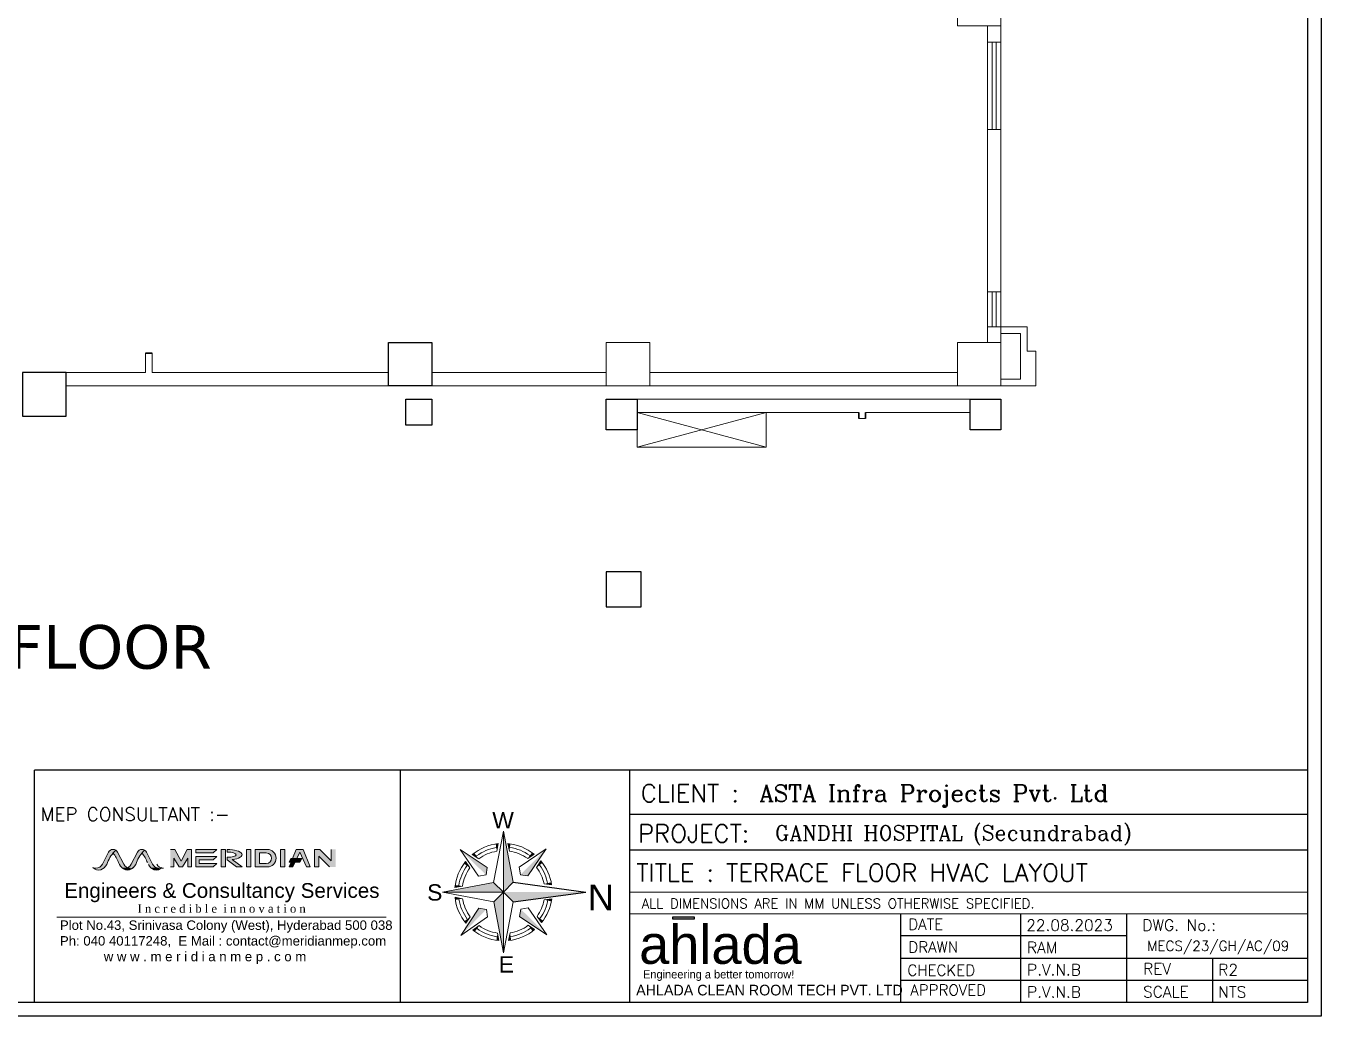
# Model space of a CAD drawing. Extents: x 3505867 to 3988380, y -625948 to -590408.
# Drawn here: x 3916760 to 3939047, y -625948 to -608912 of the extents above; entities that cross this region are included whole.
import ezdxf
from ezdxf.enums import TextEntityAlignment as Align

# ---------------------------------------------------------------- set-up
doc = ezdxf.new("R2010")
doc.units = 0
doc.header["$LTSCALE"] = 6
doc.header["$MEASUREMENT"] = 0
doc.linetypes.add('Hidden 2mm', pattern=[3, 2, -0.9999999999999999])
doc.layers.get('0').update_dxf_attribs({"linetype": 'CONTINUOUS'})
for name, color, linetype in [('AHU-N Ducting', 30, 'CONTINUOUS'), ('COL', 5, 'CONTINUOUS'), ('MEP_HVAC_TEXT', 7, 'CONTINUOUS'), ('TITLE', 7, 'CONTINUOUS')]:
    doc.layers.add(name, color=color, linetype=linetype)
for name, color, linetype, lineweight in [('D.F', 251, 'CONTINUOUS', 5), ('FURNITURE WALL', 8, 'CONTINUOUS', 5), ('hatch', 252, 'CONTINUOUS', 9), ('WALL', 10, 'CONTINUOUS', 35)]:
    doc.layers.add(name, color=color, linetype=linetype, lineweight=lineweight)
doc.styles.add('ARIAL', font='')
doc.styles.add('FS-ARIAL', font='')
doc.styles.add('IRFAN', font='romans.shx')
doc.styles.add('RAGHAV', font='')
doc.styles.add('sudheer', font='romanc.shx')
doc.styles.add('VERDANA', font='')
doc.styles.get('ARIAL').set_extended_font_data('Arial')
doc.styles.get('FS-ARIAL').set_extended_font_data('Arial')
doc.styles.get('RAGHAV').set_extended_font_data('Sakkal Majalla')
doc.styles.get('VERDANA').set_extended_font_data('Verdana')

# ---------------------------------------------------------------- blocks, each defined once
blk = doc.blocks.new('Logo')
h = blk.add_hatch(color=134)
h.dxf.hatch_style = 1
h.paths.add_polyline_path([(7.308639725975809, 6.258069192477706), (4.465298573544715, 6.258069192477706), (4.465298573544715, 5.928748429683765), (7.308639725975809, 5.928748429683765)])
at = {"color": 134}
blk.add_lwpolyline([(4.465298573544715, 6.258069192477706), (7.308639725975809, 6.258069192477706), (7.308639725975809, 5.928748429683765), (4.465298573544715, 5.928748429683765)], close=True, dxfattribs=at)
at = {"color": 134, "style": 'FS-ARIAL'}
blk.add_text('ahlada', height=5.161484117590589, dxfattribs=at).set_placement((0, 0))
at = {"color": 8, "style": 'RAGHAV'}
blk.add_text('Engineering a better tomorrow!', height=1.096885695377953, dxfattribs=at).set_placement((0.5166822813089311, -1.941864183998433))
blk = doc.blocks.new('A$C4A7C6C7E')
at = {"layer": 'TITLE', "color": 8, "lineweight": 5}
for p, q in [((-4206.891931593418, 4143.569956719874), (0, 26095.19339799881)), ((0, 26095.19339799881), (0, 0)), ((0, 0), (0, 26095.19339799881)), ((4143.569955229759, 4206.891930103302), (0, 26095.19339799881)), ((-6940.913493931294, 10517.96004921198), (-18592.01132357121, 18312.16509193182)), ((-10622.01104015112, 6780.608028173446), (-18592.01132357121, 18312.16509193182)), ((-2825.268928706646, 17518.88860762119), (-2233.914661407471, 20756.89094215631)), ((2559.266071021557, 17559.71980690956), (1918.874761462211, 20788.38175237179)), ((6780.608026683331, 10622.01103717088), (18312.16509193182, 18592.01132208109)), ((10517.96004772186, 6940.913493931294), (18312.16509193182, 18592.01132208109)), ((-14385.49175262451, 10389.95811492204), (-16256.95454627275, 13097.72213548422)), ((-10606.9225564599, 14226.27134621143), (-13342.75635033846, 16056.45506531)), ((10389.95811492204, 14385.49175113439), (13097.72213548422, 16256.95454478264)), ((14226.27134621143, 10606.9225564599), (16056.45506531, 13342.75635033846)), ((-7436.804530024528, 7324.86603707075), (-10622.01104015112, 6780.608028173446)), ((-7436.804530024528, 7324.86603707075), (-6940.913493931294, 10517.96004921198)), ((7324.866035580635, 7436.804530024528), (6780.608026683331, 10622.01103717088)), ((7324.866035580635, 7436.804530024528), (10517.96004772186, 6940.913493931294)), ((-4206.891931593418, 4143.569956719874), (-26095.19339799881, 0)), ((0, 0), (-26095.19339799881, 0)), ((-26095.19339799881, 0), (0, 0)), ((-4143.569958209991, -4206.891930103302), (-26095.19339799881, 0)), ((-17559.71980839968, 2559.266072511673), (-20788.38175386191, 1918.874762952327)), ((-4206.891931593418, 4143.569956719874), (0, 0)), ((0, 0), (-4206.891931593418, 4143.569956719874)), ((0, 0), (-4143.569958209991, -4206.891930103302)), ((-4143.569958209991, -4206.891930103302), (0, 0)), ((0, 0), (4143.569955229759, 4206.891930103302)), ((4143.569955229759, 4206.891930103302), (0, 0)), ((0, 0), (4206.891928613186, -4143.569956719874)), ((4206.891928613186, -4143.569956719874), (0, 0)), ((0, 0), (0, -26095.19339799881)), ((0, -26095.19339799881), (0, 0)), ((17393.81232410669, 3514.099511504173), (20645.9898635745, 3095.480373501778)), ((17393.81232410669, 3514.099511504173), (20645.9898635745, 3095.480373501778)), ((-17518.88860762119, -2825.268928706646), (-20756.89094215631, -2233.914661407471)), ((-4143.569958209991, -4206.891930103302), (0, -26095.19339799881)), ((4206.891928613186, -4143.569956719874), (0, -26095.19339799881)), ((17433.07092934847, -3311.806355416775), (20680.36240488291, -2856.835140287876)), ((17433.07092934847, -3311.806355416775), (20680.36240488291, -2856.835140287876)), ((17433.74369889498, -3310.314664244652), (20680.36240488291, -2856.835140287876)), ((-10517.96005070209, -6940.913493931294), (-18312.16509342193, -18592.01132357121)), ((-6780.608028173446, -10622.011038661), (-18312.16509342193, -18592.01132357121)), ((-14226.27134770155, -10606.9225564599), (-16056.45506531, -13342.75634884834)), ((-7324.866038560866, -7436.804528534413), (-10517.96005070209, -6940.913493931294)), ((-7324.866038560866, -7436.804528534413), (-6780.608028173446, -10622.011038661)), ((7436.804527044295, -7324.86603707075), (6940.913493931294, -10517.96004921198)), ((6940.913493931294, -10517.96004921198), (18592.01132208109, -18312.16509342193)), ((7436.804527044295, -7324.86603707075), (10622.01103717088, -6780.608026683331)), ((10622.01103717088, -6780.608026683331), (18592.01132208109, -18312.16509342193)), ((14385.49174964428, -10389.95811492204), (16256.95454478264, -13097.72213548422)), ((-10389.95811492204, -14385.49175113439), (-13097.72213548422, -16256.95454627275)), ((10606.9225564599, -14226.27134770155), (13342.75634884834, -16056.45506531)), ((-2559.266074001789, -17559.71980690956), (-1918.87476593256, -20788.38175237179)), ((2825.268928706646, -17518.88860762119), (2233.914658427238, -20756.8909406662))]:
    blk.add_line(p, q, dxfattribs=at)
at = {"layer": 'TITLE', "color": 5}
for p in [(4143.569955229759, 4206.891930103302), (4206.891928613186, -4143.569956719874)]:
    blk.add_line(p, (35289.04303461313, 0), dxfattribs=at)
at = {"layer": 'TITLE', "color": 8, "lineweight": 5}
for radius, start, end in [(20876.75492653439, 96.14268864793837, 129.7262482949075), (19310.99830704234, 99.16120499793921, 126.7077318310557), (17745.24168755422, 99.16120499793921, 126.7077318310557), (20876.75492653439, 51.14268861743448, 84.72624833369564), (17745.24168755422, 54.1612050822801, 81.70773185857391), (19310.99830704623, 54.1612050822801, 81.70773185857391), (20876.75492653439, 141.1426886174345, 174.7262482394833), (19310.99830703844, 144.1612050155898, 171.7077318585739), (19310.99830704631, 9.851360206625351, 36.70773183105571), (20876.75492653439, 8.526916737729403, 39.72624829490754), (17745.24168755422, 144.1612050155898, 171.7077318585739), (17745.24168755422, 11.42181301089634, 36.70773183105571), (20876.75492653439, 186.142688621411, 219.7262482949076), (19310.99830704666, 189.1612049847691, 216.7077318310557), (17745.24168755422, 189.1612049847691, 216.7077318310557), (17745.24168755422, 324.1612050155898, 349.2486835275301), (19310.99830704746, 324.1612050155898, 350.8143404501286), (20876.75492653439, 321.1426886174345, 352.1348021018367), (20876.75492653439, 231.1426886174345, 264.7262483336957), (19310.99830704712, 234.1612050822801, 261.7077318585739), (17745.24168755422, 234.1612050822801, 261.7077318585739), (20876.75492653439, 276.1426886479383, 309.7262482949075), (17745.24168755422, 279.1612049979392, 306.7077318310557), (19310.99830704516, 279.1612049979392, 306.7077318310557)]:
    blk.add_arc((0, 0), radius, start, end, dxfattribs=at)
for points in [[(0, 26095.19339799881), (4143.569955229759, 4206.891930103302), (0, 0)], [(-18592.01132357121, 18312.16509193182), (-6940.913493931294, 10517.96004921198), (-7436.804530024528, 7324.86603707075)], [(-13342.75635033846, 16056.45506531), (-12478.73242050409, 16736.7898195982), (-10606.9225564599, 14226.27134621143)], [(-3323.845799267292, 20610.45718491077), (-2233.914661407471, 20756.89094215631), (-2825.268928706646, 17518.88860762119)], [(3010.901261866093, 20658.49389135838), (1918.874761462211, 20788.38175237179), (2559.266071021557, 17559.71980690956)], [(18312.16509193182, 18592.01132208109), (10517.96004772186, 6940.913493931294), (7324.866035580635, 7436.804530024528)], [(13097.72213548422, 16256.95454478264), (12223.48013520241, 16924.10794198513), (10389.95811492204, 14385.49175113439)], [(-16256.95454627275, 13097.72213548422), (-16924.10794347524, 12223.48013520241), (-14385.49175262451, 10389.95811492204)], [(16056.45506531, 13342.75635033846), (16736.7898195982, 12478.73241901398), (14226.27134621143, 10606.9225564599)], [(-26095.19339799881, 0), (-4206.891931593418, 4143.569956719874), (0, 0)], [(-20658.49389284849, 3010.901263356209), (-20788.38175386191, 1918.874762952327), (-17559.71980839968, 2559.266072511673)], [(0, -26095.19339799881), (-4143.569958209991, -4206.891930103302), (0, 0)], [(20645.9898635745, 3095.480373501778), (20456.6875949502, 4166.872785985471), (17393.81232410669, 3514.099511504173)], [(-20610.45718491077, -3323.845797777176), (-20756.89094215631, -2233.914661407471), (-17518.88860762119, -2825.268928706646)], [(20680.36240488291, -2856.835140287876), (20503.05638164282, -3930.278024077415), (17433.07092934847, -3311.806355416775)], [(-18312.16509342193, -18592.01132357121), (-10517.96005070209, -6940.913493931294), (-7324.866038560866, -7436.804528534413)], [(-16056.45506531, -13342.75634884834), (-16736.78982108831, -12478.73242050409), (-14226.27134770155, -10606.9225564599)], [(18592.01132208109, -18312.16509342193), (6940.913493931294, -10517.96004921198), (7436.804527044295, -7324.86603707075)], [(16256.95454478264, -13097.72213548422), (16924.10794198513, -12223.48013520241), (14385.49174964428, -10389.95811492204)], [(-13097.72213548422, -16256.95454627275), (-12223.48013520241, -16924.10794347524), (-10389.95811492204, -14385.49175113439)], [(13342.75634884834, -16056.45506531), (12478.73241901398, -16736.7898195982), (10606.9225564599, -14226.27134770155)], [(-3010.901263356209, -20658.49389135838), (-1918.87476593256, -20788.38175237179), (-2559.266074001789, -17559.71980690956)], [(3323.845797777176, -20610.45718491077), (2233.914658427238, -20756.8909406662), (2825.268928706646, -17518.88860762119)]]:
    blk.add_solid(points, dxfattribs=at)
at = {"layer": 'TITLE', "color": 5}
blk.add_solid([(35289.04303461313, 0), (4206.891928613186, -4143.569956719874), (0, 0)], dxfattribs=at)
blk = doc.blocks.new('MECS')
at = {"layer": 'AHU-N Ducting', "lineweight": 0}
for color, points in [(160, [(0.5134121462452396, 0.9090535810691411, -0.255341921221145), (0.5145768996701445, 0.912287291370199, -0.0468472647748238), (0.5216573496010881, 0.9294547023055619, -0.02665404777678521), (0.5336342063745126, 0.9523017867876555, -0.06718534236502927), (0.5556565003610188, 0.9834757225398514, -0.02764109542235114), (0.5738745622465666, 1.003062886091293), (0.5766256133007953, 1.006020680794153, 0.1721363590096937), (0.5505140324168423, 1.011612092831704, 0.2473140975325933), (0.5199152673609156, 0.990002997602848), (0.4721895616269332, 0.8959762340672447, -0.01800133279279188), (0.4702329186293511, 0.8924425501871536, -0.03191826124391834), (0.4661593275680615, 0.8865579408482758, -0.10706332640321), (0.4578792062891825, 0.878103115775042, -0.06872213656596317), (0.4448145115283366, 0.8700396566532579, -0.1100815216467871), (0.4328884929311516, 0.8662964673627914, -0.04816773781383378), (0.4221518354338086, 0.8652597410154012, -0.2553419212163173), (0.4220358712937212, 0.8652596211915509, -0.1055217205861158), (0.4103804133107057, 0.8664834367568037, -0.05287384099968509), (0.3991274403419439, 0.8701487347559893, 0.05054860804395004), (0.4093426809361326, 0.8618595423592463, 0.158790178535047), (0.4483361824497781, 0.8512470793146013, 0.02557253404730241), (0.4549705379184891, 0.8519151542827459, 0.05690113489079723), (0.4703863626932994, 0.8580222609840502, 0.07612807459237678), (0.4928284065502248, 0.8754018488679505, 0.05635508372328296), (0.5070302214118503, 0.8948318576810209)]), (160, [(0.7385117872205167, 0.909053581069051, -0.2553419212210821), (0.7396765406437975, 0.912287291370199, -0.0468472648161624), (0.7467569905745608, 0.9294547023055619, -0.02665404768152423), (0.7587338473479852, 0.9523017867876555, -0.0671853423456069), (0.7807561413347619, 0.9834757225398514, -0.02764109536567236), (0.7989742032197685, 1.003062886091293), (0.8017252542742679, 1.006020680794153, 0.1721363590409371), (0.7756136733902246, 1.011612092831704, 0.2473140974765815), (0.745014908334659, 0.990002997602848), (0.6972892026003155, 0.8959762340672447, -0.01800133322273754), (0.6953325596030944, 0.8924425501871536, -0.03191826041983521), (0.6912589685412633, 0.8865579408482758, -0.1070633264490691), (0.6829788472626551, 0.878103115775042, -0.06872213649297712), (0.6699141525020799, 0.8700396566532579, -0.1100815216296455), (0.6579881339048046, 0.8662964673627914, -0.04816773779806655), (0.6472514764075519, 0.8652597410154012, -0.255341921221943), (0.6471355122674645, 0.8652596211915509, -0.1055217205828826), (0.6354800542840878, 0.8664834367568037, -0.05287384108009963), (0.6242270813156874, 0.8701487347559893, 0.05054860803605635), (0.6344423219093345, 0.8618595423592463, 0.1587901785338139), (0.6734358234232507, 0.8512470793146013, 0.02557253404856175), (0.6800701788916007, 0.8519151542827459, 0.05690113471568389), (0.6954860036670426, 0.8580222609840502, 0.07612807450990046), (0.717928047523968, 0.8754018488679504, 0.05635508364208738), (0.7321298623846912, 0.8948318576810209)]), (1, [(1.030236444528139, 0.9438043992806316), (1.071119814834754, 0.8756654487700585), (1.098384609470751, 0.8756654487700585), (1.139267979777095, 0.9438043992806316), (1.139267979777095, 0.8756654487700585), (1.166523559981414, 0.8756654487700585), (1.166523559981414, 1.011943349791295), (1.132454084726353, 1.011943349791295), (1.085966086906956, 0.9199812081284943), (1.037050339579422, 1.011943349791295), (1.002980864324091, 1.011943349791295), (1.002980864324091, 0.8756654487700585), (1.030236444528139, 0.8756654487700585)]), (251, [(1.200593035236746, 1.011943349791295), (1.200593035236746, 0.9846877695869755), (1.336870936257982, 0.9846877695869755), (1.364126516462392, 1.011943349791295)]), (251, [(1.398195991717182, 0.8756654487700585), (1.432265466973055, 0.8756654487700585), (1.432265466973055, 1.011943349791295), (1.398195991717182, 1.011943349791295)]), (251, [(1.629868423453673, 1.011943349791295), (1.59579894819807, 1.011943349791295), (1.59579894819807, 0.8756654487700585), (1.629868423453673, 0.8756654487700585)]), (251, [(1.895610330445043, 1.011943349791295), (1.861540855189982, 1.011943349791295), (1.861540855189982, 0.8756654487700585), (1.895610330445043, 0.8756654487700585)]), (251, [(2.011446546313153, 0.99036134481426), (2.063858128663246, 0.8756654487700585), (2.093213286926021, 0.8756654487700585), (2.038702126517292, 1.011943349791295), (1.984190966108743, 1.011943349791295), (1.955601567173546, 0.9404698524534832), (1.988648066588688, 0.9404698524534832)]), (251, [(2.161352237436324, 0.9589543396937112), (2.243118978049192, 0.8756654487700585), (2.290816243406638, 0.8756654487700585), (2.290816243406638, 1.011943349791295), (2.256746768151036, 1.011943349791295), (2.256746768151036, 0.9240548263224531), (2.168166132487245, 1.011943349791295), (2.127282762180992, 1.011943349791295), (2.127282762180992, 0.8756654487700585), (2.161352237436324, 0.8756654487700585)]), (150, [(0.5738745622465666, 1.003062886091293), (0.5556565003610187, 0.9834757225398514, -0.08871706839118897), (0.5985678696283647, 0.909053581069051), (0.606061486380822, 0.89483185768066, 0.0908047400681244), (0.6258840872999482, 0.8691652436534564, 0.09462166198595127), (0.6465687088664405, 0.8652597410154012, 0.09762620718751959), (0.6678649370783271, 0.8694578930597028, -0.1798615287096714), (0.6391234390957357, 0.8959762340672447), (0.5913977333575124, 0.9900029976114196, 0.1368225701357831), (0.5768519750966852, 1.005880687949675, 0.004232813224522215)]), (150, [(0.7989742032197685, 1.003062886091293), (0.7807561413347619, 0.9834757225398514, -0.08282162458354263), (0.824217065318585, 0.9090771159288699), (0.8311611273545652, 0.89483185768066, 0.09080474013753037), (0.8509837282734207, 0.8691652436534564, 0.09462166197701749), (0.8716683498401837, 0.8652597410154012, 0.09762620721909913), (0.892964578051529, 0.8694578930597028, -0.1798615287170609), (0.8642230800689376, 0.8959762340672447), (0.8164973743309851, 0.9900029976114196, 0.1368225702393716), (0.8019516160670902, 1.005880687950846, 0.00423281322532398)]), (251, [(1.200593035236746, 0.9574321893827462), (1.200593035236746, 0.8756654487700585), (1.336870936257982, 0.8756654487700585), (1.364126516462392, 0.9029210289742877), (1.227848615441156, 0.9029210289742877), (1.227848615441156, 0.930176609178517), (1.336870936257982, 0.930176609178517), (1.364126516462392, 0.9574321893827462)]), (251, [(2.011446546313153, 0.9132142722493442), (2.027431130986065, 0.9404698524534832), (1.94330759580249, 0.9404698524534832), (1.929679805700646, 0.9132142722493442)]), (251, [(1.976193322036766, 0.9132142722493442), (1.944699335091728, 0.9132142722493442), (1.929679805700646, 0.8756654487700585), (1.95903496396306, 0.8756654487699682)]), (160, [(0.6891611652876872, 0.8652597410154012, -0.0976262072296882), (0.6678649370783271, 0.869457893059793, -0.09762620719819004), (0.6465687088664405, 0.8652597410154012, -0.09462166198179703), (0.6258840872999482, 0.8691652436534564, 0.08724935658191231), (0.6523345167657667, 0.8526558393570214, 0.2544598487685659), (0.7121855603806347, 0.8701487347559893, -0.1060441435256532)]), (150, [(0.9142608062611598, 0.8652597410154012, -0.09762620721833866), (0.892964578051529, 0.8694578930597028, -0.09762620723901456), (0.8716683498401837, 0.8652597410154012, -0.0946216619631427), (0.85098372827315, 0.8691652436534564, 0.08724935651290638), (0.8774341577386077, 0.8526558393570214, 0.2544598487684722), (0.9372852013538366, 0.8701487347559893, -0.1060441435228971)])]:
    blk.add_hatch(color=color, dxfattribs=at).paths.add_polyline_path(points)
h = blk.add_hatch(color=251, dxfattribs=at)
edge = h.paths.add_edge_path()
edge.add_ellipse((1.445893257074899, 0.9710599794848609), major_axis=(-0.1158362158680351, 0), ratio=0.3529411764705883, start_angle=110.1798157566864, end_angle=270)
edge.add_line((1.445893257074899, 1.011943349791295), (1.445893257074899, 0.9915016646380779))
edge.add_ellipse((1.445893257074899, 0.9710599794848609), major_axis=(-0.07012065025681041, 0), ratio=0.2915216142222994, start_angle=90, end_angle=270, ccw=False)
edge.add_line((1.445893257074899, 0.9506182943317341), (1.445893257074899, 0.930176609178517))
edge.add_line((1.445893257074899, 0.930176609178517), (1.518865497210324, 0.8756654487699682))
edge.add_line((1.518865497210324, 0.8756654487700585), (1.561729472942829, 0.8756654487700585))
edge.add_line((1.561729472943099, 0.8756654487700585), (1.485852994268342, 0.9326862509446157))
h = blk.add_hatch(color=251, dxfattribs=at)
h.paths.add_polyline_path([(1.663937898709004, 0.8756654487700585), (1.759332429423987, 0.8756654487700586, 1.000000000016551), (1.759332429423987, 1.011943349791295), (1.663937898709004, 1.011943349791295)])
h.paths.add_polyline_path([(1.698007373964065, 0.9846877695869755), (1.751107687934599, 0.9846877695869753, -0.9999999999691073), (1.751107687934599, 0.9029210289742877), (1.698007373964065, 0.9029210289742877)], flags=16)
at = {"layer": 'AHU-N Ducting', "color": 1, "lineweight": 0}
for p, q in [((1.002980864324091, 1.011943349791205, -0.004746985392664118), (1.037050339579422, 1.011943349791205, -0.004746985392664118)), ((1.037050339579422, 1.011943349791205, -0.004746985392664118), (1.085966086906956, 0.919981208128404, -0.004746985392664118)), ((1.132454084726353, 1.011943349791205, -0.004746985392664118), (1.085966086906956, 0.919981208128404, -0.004746985392664118)), ((1.166523559981414, 1.011943349791205, -0.004746985392664118), (1.132454084726353, 1.011943349791205, -0.004746985392664118)), ((1.134267582426063, 1.011943349791205, -0.004746985392664118), (1.161523162629841, 1.011943349791205, -0.004746985392664118)), ((1.166523559981414, 0.8756654487700585, -0.004746985392664118), (1.166523559981414, 1.011943349791205, -0.004746985392664118)), ((1.030236444528139, 0.9438043992806316, -0.004746985392664118), (1.071119814834754, 0.8756654487700585, -0.004746985392664118)), ((1.030236444528139, 0.8756654487700585, -0.004746985392664118), (1.030236444528139, 0.9438043992806316, -0.004746985392664118)), ((1.030236444528139, 0.8756654487700585, -0.004746985392664118), (1.030236444528139, 0.9438043992806316, -0.004746985392664118)), ((1.139267979777095, 0.9438043992806316, -0.004746985392664118), (1.098384609470751, 0.8756654487700585, -0.004746985392664118)), ((1.139267979777095, 0.8756654487700585, -0.004746985392664118), (1.139267979777095, 0.9438043992806316, -0.004746985392664118)), ((1.139267979777095, 0.8756654487700585, -0.004746985392664118), (1.139267979777095, 0.9438043992806316, -0.004746985392664118)), ((1.030236444528139, 0.8756654487700585, -0.004746985392664118), (1.002980864324091, 0.8756654487700585, -0.004746985392664118)), ((1.071119814834754, 0.8756654487700585, -0.004746985392664118), (1.098384609470751, 0.8756654487700585, -0.004746985392664118)), ((1.139267979777095, 0.8756654487700585, -0.004746985392664118), (1.166523559981414, 0.8756654487700585, -0.004746985392664118))]:
    blk.add_line(p, q, dxfattribs=at)
at = {"layer": 'AHU-N Ducting', "color": 251, "lineweight": 0}
for p, q in [((1.200593035236746, 1.011943349791205, -0.004746985392664118), (1.364126516462392, 1.011943349791205, -0.004746985392664118)), ((1.200593035236746, 0.9846877695869755, -0.004746985392664118), (1.200593035236746, 1.011943349791205, -0.004746985392664118)), ((1.336870936257982, 0.9846877695869755, -0.004746985392664118), (1.364126516462392, 1.011943349791205, -0.004746985392664118)), ((1.398195991717182, 1.011943349791205, -0.004746985392664118), (1.432265466973055, 1.011943349791205, -0.004746985392664118)), ((1.398195991717182, 1.011943349791205, -0.004746985392664118), (1.398195991717182, 0.8756654487700585, -0.004746985392664118)), ((1.432265466973055, 1.011943349791205, -0.004746985392664118), (1.432265466973055, 0.8756654487700585, -0.004746985392664118)), ((1.445893257074899, 1.011943349791205, -0.004746985392664118), (1.445893257074899, 0.9915016646380779, -0.004746985392664118)), ((1.59579894819807, 1.011943349791205, -0.004746985392664118), (1.629868423453673, 1.011943349791205, -0.004746985392664118)), ((1.59579894819807, 0.8756654487700585, -0.004746985392664118), (1.59579894819807, 1.011943349791205, -0.004746985392664118)), ((1.629868423453673, 1.011943349791205, -0.004746985392664118), (1.629868423453673, 0.8756654487700585, -0.004746985392664118)), ((1.663937898709004, 1.011943349791205, -0.004746985392664118), (1.759332429423987, 1.011943349791205, -0.004746985392664118)), ((1.663937898709004, 1.011943349791205, -0.004746985392664118), (1.663937898709004, 0.8756654487700585, -0.004746985392664118)), ((1.861540855189982, 1.011943349791205, -0.004746985392664118), (1.895610330445043, 1.011943349791205, -0.004746985392664118)), ((1.861540855189982, 0.8756654487700585, -0.004746985392664118), (1.861540855189982, 1.011943349791205, -0.004746985392664118)), ((1.895610330445043, 1.011943349791205, -0.004746985392664118), (1.895610330445043, 0.8756654487700585, -0.004746985392664118)), ((1.955601567173546, 0.9404698524534832, -0.004746985392664118), (1.984190966108743, 1.011943349791205, -0.004746985392664118)), ((1.984190966108743, 1.011943349791205, -0.004746985392664118), (2.038702126517292, 1.011943349791205, -0.004746985392664118)), ((2.093213286926021, 0.8756654487700585, -0.004746985392664118), (2.038702126517292, 1.011943349791205, -0.004746985392664118)), ((2.127282762180992, 1.011943349791205, -0.004746985392664118), (2.168166132487245, 1.011943349791205, -0.004746985392664118)), ((2.127282762180992, 0.8756654487700585, -0.004746985392664118), (2.127282762180992, 1.011943349791205, -0.004746985392664118)), ((2.168166132487245, 1.011943349791205, -0.004746985392664118), (2.256746768151036, 0.9240548263223628, -0.004746985392664118)), ((2.256746768151036, 0.9240548263223628, -0.004746985392664118), (2.256746768151036, 1.011943349791205, -0.004746985392664118)), ((1.200593035236746, 0.9846877695869755, -0.004746985392664118), (1.336870936257982, 0.9846877695869755, -0.004746985392664118)), ((1.200593035236746, 0.9574321893827462, -0.004746985392664118), (1.364126516462392, 0.9574321893827462, -0.004746985392664118)), ((1.200593035236746, 0.8756654487700585, -0.004746985392664118), (1.200593035236746, 0.9574321893827462, -0.004746985392664118)), ((1.227848615441156, 0.930176609178517, -0.004746985392664118), (1.336870936257982, 0.930176609178517, -0.004746985392664118)), ((1.227848615441156, 0.9029210289742877, -0.004746985392664118), (1.227848615441156, 0.930176609178517, -0.004746985392664118)), ((1.336870936257982, 0.930176609178517, -0.004746985392664118), (1.364126516462392, 0.9574321893827462, -0.004746985392664118)), ((1.445893257074899, 0.930176609178517, -0.004746985392664118), (1.445893257074899, 0.9506182943317341, -0.004746985392664118)), ((1.445893257074899, 0.930176609178517, -0.004746985392664118), (1.518865497210324, 0.8756654487700585, -0.004746985392664118)), ((1.485852994268342, 0.9326862509445254, -0.004746985392664118), (1.561729472943099, 0.8756654487700585, -0.004746985392664118)), ((1.698007373964065, 0.9846877695869755, -0.004746985392664118), (1.751107687934599, 0.9846877695869755, -0.004746985392664118)), ((1.698007373964065, 0.9846877695869755, -0.004746985392664118), (1.698007373964065, 0.9029210289742877, -0.004746985392664118)), ((1.929679805700646, 0.913214272249254, -0.004746985392664118), (1.94330759580249, 0.9404698524534832, -0.004746985392664118)), ((2.011446546313153, 0.913214272249254, -0.004746985392664118), (1.929679805700646, 0.913214272249254, -0.004746985392664118)), ((1.929679805700646, 0.8756654487700585, -0.004746985392664118), (1.944699335091728, 0.913214272249254, -0.004746985392664118)), ((2.027431130986065, 0.9404698524534832, -0.004746985392664118), (1.94330759580249, 0.9404698524534832, -0.004746985392664118)), ((1.95903496396306, 0.8756654487700585, -0.004746985392664118), (1.976193322036766, 0.913214272249254, -0.004746985392664118)), ((1.988648066588688, 0.9404698524534832, -0.004746985392664118), (2.011446546313153, 0.9903613448141697, -0.004746985392664118)), ((2.063858128663246, 0.8756654487700585, -0.004746985392664118), (2.011446546313153, 0.9903613448141697, -0.004746985392664118)), ((2.027431130986065, 0.9404698524534832, -0.004746985392664118), (2.011446546313153, 0.913214272249254, -0.004746985392664118)), ((2.243118978049192, 0.8756654487700585, -0.004746985392664118), (2.161352237436324, 0.9589543396937112, -0.004746985392664118)), ((2.161352237436324, 0.8756654487700585, -0.004746985392664118), (2.161352237436324, 0.9589543396937112, -0.004746985392664118)), ((1.200593035236746, 0.8756654487700585, -0.004746985392664118), (1.336870936257982, 0.8756654487700585, -0.004746985392664118)), ((1.227848615441156, 0.9029210289742877, -0.004746985392664118), (1.364126516462392, 0.9029210289742877, -0.004746985392664118)), ((1.336870936257982, 0.8756654487700585, -0.004746985392664118), (1.364126516462392, 0.9029210289742877, -0.004746985392664118)), ((1.398195991717182, 0.8756654487700585, -0.004746985392664118), (1.432265466973055, 0.8756654487700585, -0.004746985392664118)), ((1.518865497210324, 0.8756654487700585, -0.004746985392664118), (1.561729472943099, 0.8756654487700585, -0.004746985392664118)), ((1.59579894819807, 0.8756654487700585, -0.004746985392664118), (1.629868423453673, 0.8756654487700585, -0.004746985392664118)), ((1.663937898709004, 0.8756654487700585, -0.004746985392664118), (1.759332429423987, 0.8756654487700585, -0.004746985392664118)), ((1.698007373964065, 0.9029210289742877, -0.004746985392664118), (1.751107687934599, 0.9029210289742877, -0.004746985392664118)), ((1.861540855189982, 0.8756654487700585, -0.004746985392664118), (1.895610330445043, 0.8756654487700585, -0.004746985392664118)), ((1.95903496396306, 0.8756654487700585, -0.004746985392664118), (1.929679805700646, 0.8756654487700585, -0.004746985392664118)), ((2.063858128663246, 0.8756654487700585, -0.004746985392664118), (2.093213286926021, 0.8756654487700585, -0.004746985392664118)), ((2.127282762180992, 0.8756654487700585, -0.004746985392664118), (2.161352237436324, 0.8756654487700585, -0.004746985392664118))]:
    blk.add_line(p, q, dxfattribs=at)
at = {"layer": 'AHU-N Ducting', "color": 160, "lineweight": 0}
for p, q in [((0.4721895616269332, 0.8959762340671544, -0.004746985392664118), (0.5199152673651564, 0.9900029976114196, -0.004746985392664118)), ((0.6972892026003155, 0.8959762340671544, -0.004746985392664118), (0.7450149083391703, 0.9900029976114196, -0.004746985392664118)), ((0.5070302214118503, 0.8948318576810209, -0.004746985392664118), (0.5134121462455102, 0.909053581069051, -0.004746985392664118)), ((0.7321298623846912, 0.8948318576810209, -0.004746985392664118), (0.7385117872186219, 0.909053581069051, -0.004746985392664118))]:
    blk.add_line(p, q, dxfattribs=at)
at = {"layer": 'AHU-N Ducting', "color": 150, "lineweight": 0}
for p, q in [((0.6391234390957357, 0.8959762340671544, -0.004746985392664118), (0.5913977333575124, 0.9900029976114196, -0.004746985392664118)), ((0.8642230800689376, 0.8959762340671544, -0.004746985392664118), (0.8164973743309851, 0.9900029976114196, -0.004746985392664118)), ((0.6060614863808219, 0.8948318576810209, -0.004746985392664118), (0.5985678696283647, 0.909053581069051, -0.004746985392664118))]:
    blk.add_line(p, q, dxfattribs=at)
at = {"layer": 'AHU-N Ducting', "color": 251, "lineweight": 0, "ltscale": 0.85}
blk.add_line((0.1165964656020151, 0.4833313661174543, -0.006142948281450891), (2.68551955399356, 0.4833313661174543, -0.006142948281450891), dxfattribs=at)
at = {"layer": 'AHU-N Ducting', "color": 160, "lineweight": 0}
for centre, radius, start, end in [((0.5556565003610187, 0.9718616141967287, -0.004746985392664118), 0.04008173559447583, 90, 153.0887549731676), ((0.5556565003610187, 0.9718616141967287, -0.004746985392664118), 0.04008173559447583, 26.91124502665905, 90), ((0.7807561413347619, 0.9718616141967287, -0.004746985392664118), 0.04008173559447583, 90, 153.0887549740909), ((0.7807561413347619, 0.9718616141967287, -0.004746985392664118), 0.04008173559447583, 26.9112450267741, 90), ((0.7417863587136924, 0.8286218616061071, -0.004746985392664118), 0.2421240227987888, 132.9373247437187, 160.5981108453346), ((0.9668859996868943, 0.8286218616061071, -0.004746985392664118), 0.2421240227987888, 132.9373247436885, 160.5981108453417), ((0.4451264544360147, 0.9163969157858594, -0.004746985392664118), 0.06522885516514892, 225.1547600332335, 282.2607170516237), ((0.4220358712937212, 0.9213740510237451, -0.004746985392664118), 0.05611442983226616, 245.9053689520779, 270.1184055559717), ((0.4221518354329064, 0.9213741708475954, -0.004746985392664118), 0.05611442983226616, 270, 333.0887549734891), ((0.4248646360879693, 0.9399832544318715, -0.004746985392664118), 0.0937541041238935, 291.3377566141106, 331.210451532663), ((0.6860544255190815, 0.9361233508373039, -0.004746985392664118), 0.09002142922125515, 207.3022954123794, 248.0018617736689), ((0.670226095409397, 0.9163969157858594, -0.004746985392664118), 0.06522885516514892, 225.1547600329532, 282.2607170509705), ((0.6471355122674645, 0.9213740510237451, -0.004746985392664118), 0.05611442983226616, 245.9053689516664, 270.1184055552347), ((0.6472514764061083, 0.9213741708475954, -0.004746985392664118), 0.05611442983226616, 270, 333.0887549734892), ((0.6661865462871954, 0.9163969157858594, -0.004746985392664118), 0.06522885516514892, 257.8079966377897, 314.8452399662061), ((0.6890452011507577, 0.9213740510237451, -0.004746985392664118), 0.05611442983226616, 245.9053689520779, 270.1184055559717), ((0.6499642770614419, 0.9399832544318715, -0.004746985392664118), 0.0937541041238935, 291.3377566141106, 331.2104515326365)]:
    blk.add_arc(centre, radius, start, end, dxfattribs=at)
at = {"layer": 'AHU-N Ducting', "color": 251, "lineweight": 0}
for centre, radius in [((1.759332429423987, 0.9438043992806316, -0.004746985392664118), 0.0681389505106089), ((1.751107687934599, 0.9438043992806316, -0.004746985392664118), 0.04088337030636534)]:
    blk.add_arc(centre, radius, 270, 90, dxfattribs=at)
at = {"layer": 'AHU-N Ducting', "color": 150, "lineweight": 0}
for centre, radius, start, end in [((0.3690451605166651, 0.8262944286522125, -0.004746985392664118), 0.2439871949649071, 19.82781570482793, 40.10717689340409), ((0.5794150909876963, 0.815966263139685, -0.004746985392664118), 0.2619115070846747, 20.82439840783155, 39.75939779118104), ((0.6464527447271652, 0.9213740510237451, -0.004746985392664118), 0.05611442983226616, 248.4970917656522, 270.1184055559715), ((0.6891611652900331, 0.9213741708475954, -0.004746985392664118), 0.05611442983226616, 206.9112450267169, 270), ((0.6891611652900331, 0.9213741708475954, -0.004746985392664118), 0.05611442983226616, 206.9112450267169, 270), ((0.6465687088664405, 0.9213741708475954, -0.004746985392664118), 0.05611442983226616, 270, 292.3036001438938), ((0.9111540664921931, 0.9361233508373039, -0.004746985392664118), 0.09002142922125515, 207.3022954123795, 248.0018617736689), ((0.8715523857009084, 0.9213740510237451, -0.004746985392664118), 0.05611442983226616, 248.4970917649847, 270.1184055553267), ((0.9142608062634155, 0.9213741708475954, -0.004746985392664118), 0.05611442983226616, 206.9112450265108, 270), ((0.8716683498392815, 0.9213741708475954, -0.004746985392664118), 0.05611442983226616, 270, 292.3036001446803), ((0.8912861872601268, 0.9163969157858594, -0.004746985392664118), 0.06522885516514892, 257.7392829491069, 314.8452399670468), ((0.9141448421242304, 0.9213740510237451, -0.004746985392664118), 0.05611442983226616, 245.9053689520778, 270.1184055558794), ((0.9496233245769173, 0.9248906590848106, -0.004746985392664118), 0.0599665343237634, 206.9112450265108, 270)]:
    blk.add_arc(centre, radius, start, end, dxfattribs=at)
at = {"layer": 'AHU-N Ducting', "color": 251, "lineweight": 0}
for major_axis, ratio, start_param in [((-0.1158362158680351, 0), 0.3529411764705883, 1.923000554194905), ((-0.07012065025681041, 0), 0.2915216142222994, 1.570796326794897)]:
    blk.add_ellipse((1.445893257074899, 0.9710599794848609, -0.004746985392664118), major_axis=major_axis, ratio=ratio, start_param=start_param, end_param=4.71238898038469, dxfattribs=at)
at = {"layer": 'AHU-N Ducting', "color": 251, "lineweight": 0, "attachment_point": 1, "style": 'ARIAL'}
for s, insert, char_height, width in [('{\\C1;Engineers & Consultancy Services \\P}', (0.1749155116136762, 0.7493232539108021, -0.01458950216844587), 0.11475, 24.25437425909253), ('{\\C252;Plot No.43, Srinivasa Colony (West), Hyderabad 500 038\\PPh: 040 40117248,  E Mail : contact@meridianmep.com\\P            w w w . m e r i d i a n m e p . c o m }', (0.14136276644183, 0.4583226879356062, -0.006142948281450891), 0.07344, 2.63264250269352)]:
    blk.add_mtext(s, dxfattribs=dict(at, insert=insert, char_height=char_height, width=width))
at = {"layer": 'AHU-N Ducting', "color": 251, "lineweight": 0, "ltscale": 0.85, "insert": (1.402428089641869, 0.5507002547054753, -0.005528653453305802), "char_height": 0.0651762882177883, "attachment_point": 5, "line_spacing_factor": 0.6, "style": 'ARIAL'}
blk.add_mtext('{\\FBatang|c0;\\C5;I n c r e d i b l e  i n n o v a t i o n\\P}', dxfattribs=at)

msp = doc.modelspace()

# ---------------------------------------------------------------- linework, layer by layer
for p, q in [((3938814.860392278, -621716.1675793823), (3916908.29541277, -621716.1675793823)), ((3916908.29541277, -625716.1675793823), (3916908.29541277, -621716.1675793823)), ((3923207.412228321, -625716.1675793823), (3923207.412228321, -621716.1675793823)), ((3927153.22753589, -625716.1675793823), (3927153.22753589, -621716.1675793823)), ((3938814.860392284, -622480.1232825821), (3927153.22753589, -622480.1232825821)), ((3938814.860392284, -623091.3539875819), (3927153.22753589, -623091.3539875819)), ((3931817.415283059, -625716.1675793823), (3931817.415283059, -624186.9272612359)), ((3933879.48832476, -625716.1675793823), (3933879.48832476, -624186.9272612359)), ((3935699.36866976, -624186.9272612359), (3935699.36866976, -625716.1675793823)), ((3935699.36866976, -624569.3221317198), (3931817.415283059, -624569.3221317198)), ((3931817.415283059, -624951.7170022045), (3938814.860392284, -624951.7170022045)), ((3937183.739186487, -625716.1675793823), (3937183.739186476, -624951.7170022045)), ((3938814.860392284, -625333.9422907961), (3931817.415283059, -625333.9422907961))]:
    msp.add_line(p, q)
at = {"lineweight": 9, "extrusion": (0, 0, -1)}
for p, q in [((3938814.860392284, -623814.817515777), (3927153.22753589, -623814.817515777)), ((3938814.860392284, -624186.9272612359), (3927153.22753589, -624186.9272612359))]:
    msp.add_line(p, q, dxfattribs=at)
at = {"color": 7}
msp.add_line((3938814.860392284, -625716.1675793823), (3927153.22753589, -625716.1675793823), dxfattribs=at)
for points in [[(3939046.692812908, -593936.5793611218), (3939046.692812908, -625948), (3893965.487629289, -625948), (3893965.487629289, -593936.5793611218)], [(3938814.860392288, -594168.4117817387), (3938814.860392288, -625716.1675793823), (3894197.320049906, -625716.1675793823), (3894197.320049906, -594168.4117817387)]]:
    msp.add_lwpolyline(points, close=True)
at = {"layer": 'COL'}
for points, elevation in [([(3923747.463096389, -614356.9649337697), (3923747.463096389, -615106.9649337697), (3922997.463096389, -615106.9649337697), (3922997.463096389, -614356.9649337697)], 1.178705133497715e-09), ([(3917452.463096388, -614876.7928415559), (3916702.463096388, -614876.7928415559), (3916702.463096388, -615626.7928415559), (3917452.463096388, -615626.7928415559)], 1.178705133497715e-09), ([(3923297.463096389, -615781.9649337715), (3923297.463096389, -615331.9649337734), (3923747.463096389, -615331.9649337734), (3923747.463096389, -615781.9649337715)], 1.178705133497715e-09), ([(3926747.463096388, -615861.9649337697), (3926747.463096388, -615331.9649337715), (3927277.463096388, -615331.9649337715), (3927277.463096388, -615861.9649337697)], 1.178705133497715e-09), ([(3933007.463096388, -615861.9649337697), (3933007.463096388, -615331.9649337715), (3933537.463096388, -615331.9649337715), (3933537.463096388, -615861.9649337697)], 1.178705133497715e-09), ([(3927347.463096387, -618906.7928415554), (3927347.463096387, -618306.7928415554), (3926747.463096387, -618306.7928415554), (3926747.463096387, -618906.7928415554)], -101230.7692307681)]:
    msp.add_lwpolyline(points, close=True, dxfattribs=dict(at, elevation=elevation))
at = {"layer": 'D.F', "color": 7, "lineweight": 0}
for p, q in [((3933307.463096388, -608911.9649337697, 1.105945557355881e-09), (3933307.463096388, -610921.7914157797, 1.105945557355881e-09)), ((3933537.463096388, -608911.9649337697, 1.105945557355881e-09), (3933537.463096388, -610921.7914157797, 1.105945557355881e-09)), ((3933307.463096388, -610691.7703993082, 1.105945557355881e-09), (3933307.463096388, -614356.9649337697, 1.105945557355881e-09)), ((3933537.463096388, -610691.7703993082, 1.105945557355881e-09), (3933537.463096388, -614356.9649337697, 1.105945557355881e-09)), ((3927497.463096389, -614876.7928415559, 1.135049387812614e-09), (3932787.463096389, -614876.7928415559, 1.135049387812614e-09)), ((3927497.463096389, -615106.7928415559, 1.120497472584248e-09), (3932787.463096389, -615106.7928415559, 1.135049387812614e-09)), ((3927277.463096388, -615331.9649337697, 1.120497472584248e-09), (3933007.463096388, -615331.9649337697, 1.120497472584248e-09)), ((3927277.463096388, -615561.9649337697, 1.120497472584248e-09), (3931092.463096388, -615561.9649337697, 1.120497472584248e-09)), ((3931207.463096388, -615561.9649337697, 1.120497472584248e-09), (3933007.463096388, -615561.9649337697, 1.120497472584248e-09))]:
    msp.add_line(p, q, dxfattribs=at)
at = {"layer": 'D.F', "linetype": 'ByBlock'}
for p, q in [((3933537.463096388, -614086.7928415559, 4.089875991106965), (3933987.463096389, -614086.7928415559, -101226.6793547781)), ((3933537.463096388, -614201.7928415559, 4.089875991106965), (3933872.463096389, -614201.7928415559, -81824.1152522291)), ((3933872.463096389, -614991.7928415559, -101230.7692307681), (3933872.463096389, -614201.7928415559, -101226.6793547781)), ((3933987.463096389, -614506.7928415554, -101228.3634213622), (3933987.463096389, -614086.7928415559, -101226.6793547781)), ((3933987.463096389, -614506.7928415554, -101230.7692307681), (3934137.463096389, -614506.7928415559, -101230.7692307681)), ((3934137.463096389, -615106.7928415559, -253627.9886684564), (3934137.463096389, -614506.7928415559, -202461.5384615373)), ((3933537.463096388, -614991.7928415559, -101230.7692307681), (3933872.463096389, -614991.7928415559, -101230.7692307681)), ((3933537.463096389, -615106.7928415559, -101230.7692307681), (3933987.463096389, -615106.7928415559, -101230.7692307681)), ((3933987.463096389, -615106.7928415559, -101230.7692307681), (3934137.463096389, -615106.7928415559, -101230.7692307681))]:
    msp.add_line(p, q, dxfattribs=at)
at = {"layer": 'D.F', "elevation": 1.178705133497715e-09}
for points in [[(3932787.463096388, -608161.9649337697), (3933537.463096388, -608161.9649337697), (3933537.463096388, -608911.9649337697), (3932787.463096388, -608911.9649337697)], [(3927497.463096389, -614356.9649337697), (3927497.463096389, -615106.9649337697), (3926747.463096389, -615106.9649337697), (3926747.463096389, -614356.9649337697)], [(3933537.463096389, -614356.9649337697), (3933537.463096389, -615106.9649337697), (3932787.463096389, -615106.9649337697), (3932787.463096389, -614356.9649337697)], [(3926747.463096388, -615861.9649337697), (3926747.463096388, -615331.9649337715), (3927277.463096388, -615331.9649337715), (3927277.463096388, -615861.9649337697)], [(3933007.463096388, -615861.9649337697), (3933007.463096388, -615331.9649337715), (3933537.463096388, -615331.9649337715), (3933537.463096388, -615861.9649337697)]]:
    msp.add_lwpolyline(points, close=True, dxfattribs=at)
at = {"layer": 'D.F', "linetype": 'Continuous'}
for points, elevation in [([(3933537.463096389, -610691.7703993082), (3933307.463096389, -610691.7703993082), (3933307.463096389, -609191.7703993082), (3933537.463096389, -609191.7703993082)], 1.178705133497715e-09), ([(3933457.463096389, -610691.7703993082), (3933387.463096389, -610691.7703993082), (3933387.463096389, -609191.7703993082), (3933457.463096389, -609191.7703993082)], 1.178705133497715e-09), ([(3933307.463096388, -614086.7928415554), (3933537.463096388, -614086.7928415554), (3933537.463096388, -613486.7928415554), (3933307.463096388, -613486.7928415554)], 4.089875991106965), ([(3933307.463096388, -614086.7928415559), (3933537.463096388, -614086.7928415559), (3933537.463096388, -613486.7928415559), (3933307.463096388, -613486.7928415559)], 4.089875991106965), ([(3933387.463096388, -614086.7928415554), (3933457.463096388, -614086.7928415554), (3933457.463096388, -613486.7928415554), (3933387.463096388, -613486.7928415554)], 4.089875991106965), ([(3933387.463096388, -614086.7928415559), (3933457.463096388, -614086.7928415559), (3933457.463096388, -613486.7928415559), (3933387.463096388, -613486.7928415559)], 4.089875991106965)]:
    msp.add_lwpolyline(points, close=True, dxfattribs=dict(at, elevation=elevation))
at = {"layer": 'D.F', "color": 8, "lineweight": 0, "elevation": 1.178705133497715e-09}
for points in [[(3929495.771950612, -616161.9649337697), (3927277.463096388, -615561.9649337697)], [(3927277.463096388, -616161.9649337697), (3929495.771950612, -615561.9649337697)]]:
    msp.add_lwpolyline(points, dxfattribs=at)
msp.add_lwpolyline([(3927277.463096388, -616161.9649337697), (3927277.463096388, -615561.9649337697), (3929495.771950612, -615561.9649337697), (3929495.771950612, -616161.9649337697)], close=True, dxfattribs=at)
at = {"layer": 'hatch', "color": 7}
msp.add_line((3938814.860392284, -621715.2120761256), (3938814.860392284, -625716.1675793823), dxfattribs=at)
at = {"layer": 'WALL', "color": 8, "lineweight": 0}
for p, q in [((3918817.463096388, -614541.8075119246, 1.135049387812614e-09), (3918817.463096388, -614876.7928415564, 1.135049387812614e-09)), ((3918932.463096388, -614541.8075119246, 1.135049387812614e-09), (3918932.463096388, -614876.7928415564, 1.135049387812614e-09)), ((3916817.463096388, -614876.7928415559, 1.135049387812614e-09), (3917072.463096389, -614876.7928415559, 1.135049387812614e-09)), ((3917452.463096388, -614876.7928415559, 1.105945557355881e-09), (3918817.463096388, -614876.7928415559, 1.105945557355881e-09)), ((3918932.463096388, -614876.7928415559, 1.105945557355881e-09), (3922997.463096389, -614876.7928415559, 1.105945557355881e-09)), ((3924497.463095863, -614876.7928415559, 1.047737896442413e-09), (3923747.463096388, -614876.7928415559, 1.047737896442413e-09)), ((3926747.463096388, -614876.7928415559, 1.047737896442413e-09), (3923747.463096389, -614876.7928415559, 1.047737896442413e-09)), ((3924497.463095863, -614876.7928415559, 1.091393642127514e-09), (3923747.463096389, -614876.7928415559, 1.091393642127514e-09)), ((3926747.463096389, -614876.7928415559, 1.091393642127514e-09), (3923747.463096389, -614876.7928415559, 1.091393642127514e-09)), ((3917452.463096389, -615106.7928415559, 1.135049387812614e-09), (3922997.463096389, -615106.7928415559, 1.135049387812614e-09)), ((3924497.463095865, -615106.7928415559, 1.047737896442413e-09), (3923747.463096388, -615106.7928415559, 1.047737896442413e-09)), ((3926747.463096388, -615106.7928415559, 1.047737896442413e-09), (3923747.463096389, -615106.7928415559, 1.047737896442413e-09)), ((3924497.463095865, -615106.7928415559, 1.091393642127514e-09), (3923747.463096389, -615106.7928415559, 1.091393642127514e-09)), ((3926747.463096389, -615106.7928415559, 1.091393642127514e-09), (3923747.463096389, -615106.7928415559, 1.091393642127514e-09)), ((3927277.463096388, -615561.9649337697, 1.178705133497715e-09), (3931092.463096388, -615561.9649337697, 1.178705133497715e-09)), ((3931092.463096388, -615664.1598847647, -101230.7692307681), (3931207.463096388, -615664.1598847647, -101230.7692307681)), ((3931207.463096388, -615561.9649337697, 1.178705133497715e-09), (3933007.463096388, -615561.9649337697, 1.178705133497715e-09))]:
    msp.add_line(p, q, dxfattribs=at)
at = {"layer": 'WALL', "color": 8, "linetype": 'ByBlock'}
for p, q in [((3918932.463096388, -614541.8075119246, 1.105945557355881e-09), (3918817.463096388, -614541.8075119246, 1.105945557355881e-09)), ((3931092.463096388, -615561.9649337697, -101230.7692307681), (3931092.463096388, -615664.1598847647, -101230.7692307681)), ((3931207.463096388, -615561.9649337697, -101230.7692307681), (3931207.463096388, -615664.1598847647, -101230.7692307681))]:
    msp.add_line(p, q, dxfattribs=at)

# ---------------------------------------------------------------- block references
at = {"xscale": 129.2302339714208, "yscale": 129.2302339714208, "zscale": 129.2302339714208}
msp.add_blockref('Logo', (3927312.056210932, -625049.2242818665), dxfattribs=at)
at = {"layer": 'FURNITURE WALL', "linetype": 'Hidden 2mm', "xscale": 2206.000027674606, "yscale": 2206.000027674606, "zscale": 2206.000027674606}
msp.add_blockref('MECS', (3917033.968180384, -625313.4999533639, 13.55134407887904), dxfattribs=at)
at = {"layer": 'TITLE', "linetype": 'Continuous', "extrusion": (1.311955267013883e-09, -7.575469239961776e-09, 1), "xscale": 0.040152693707034, "yscale": 0.040152693707034, "zscale": 0.040152693707034}
msp.add_blockref('A$C4A7C6C7E', (3924977.189651843, -623814.6106513119, 0.01022778738826514), dxfattribs=at)

# ---------------------------------------------------------------- texts
at = {"lineweight": 9}
for s, height, style, p in [('CLIENT :', 305.6799097080928, 'IRFAN', (3927341.460169495, -622266.6870785571)), ('ASTA Infra Projects Pvt. Ltd', 290.3959142226881, 'sudheer', (3929379.327103431, -622258.7805111283)), ('MEP CONSULTANT :-', 231.8189976944591, 'IRFAN', (3917012.554680828, -622590.681690227, 13.547375558189)), ('PROJECT:', 305.6799097080928, 'IRFAN', (3927296.687259642, -622958.9074171174)), ('GANDHI HOSPITAL (Secundrabad)', 255.5484045159656, 'sudheer', (3929646.802351148, -622924.6098122946))]:
    msp.add_text(s, height=height, dxfattribs=dict(at, style=style)).set_placement(p)
at = {"lineweight": 9, "extrusion": (0, 0, -1), "style": 'IRFAN', "text_generation_flag": 2}
for s, height, p in [('TITLE : TERRACE FLOOR HVAC LAYOUT', 305.6799097080928, (-3927264.936841154, -623632.6833668953)), ('ALL DIMENSIONS ARE IN MM UNLESS OTHERWISE SPECIFIED.', 167.4774872387097, (-3927355.14877091, -624094.366208519))]:
    msp.add_text(s, height=height, dxfattribs=at).set_placement(p)
at = {"color": 64, "style": 'sudheer'}
for s, p in [('DATE', (3932243.235614731, -624367.2152530425)), ('DRAWN ', (3932438.372006821, -624760.477404462)), ('CHECKED', (3932510.519930112, -625158.6716198148)), ('APPROVED', (3932629.789350731, -625499.4739336609))]:
    msp.add_text(s, height=188.7378686060429, dxfattribs=at).set_placement(p, align=Align.MIDDLE_CENTER)
at = {"color": 6, "style": 'sudheer'}
for s, p in [('22.08.2023', (3933973.412702844, -624481.488912729)), ('RAM', (3933986.795318698, -624864.8549031471)), ('P.V.N.B', (3933986.795318698, -625247.2497736298)), ('R2', (3937278.225628306, -625247.2497736334)), ('P.V.N.B', (3933986.795318698, -625629.4750622215)), ('NTS', (3937278.225628306, -625629.4750622215))]:
    msp.add_text(s, height=193.1446753341481, dxfattribs=at).set_placement(p)
at = {"color": 64, "style": 'sudheer'}
for s, p in [('DWG. No.:', (3935971.57448513, -624481.5073970892)), ('REV', (3935984.261797903, -625230.4176012527)), ('SCALE', (3935984.261797903, -625627.1534411451))]:
    msp.add_text(s, height=193.1446753341481, dxfattribs=at).set_placement(p)
at = {"color": 6, "style": 'sudheer'}
msp.add_text('MECS/23/GH/AC/09', height=170.694577938158, dxfattribs=at).set_placement((3937276.479416138, -624825.2042056093), align=Align.CENTER)
at = {"color": 134, "style": 'RAGHAV'}
msp.add_text('AHLADA CLEAN ROOM TECH PVT. LTD', height=183.7359957554358, dxfattribs=at).set_placement((3927260.62503351, -625592.6826466231))
at = {"layer": 'MEP_HVAC_TEXT', "color": 0, "linetype": 'ByBlock', "insert": (3911354.764890989, -619219.6592008974, 9.837094694375992e-09), "char_height": 750, "width": 11980.16688686883, "attachment_point": 1, "rotation": 359.9931245972403, "style": 'VERDANA'}
msp.add_mtext('{\\C8;TERRACE FLOOR}', dxfattribs=at)
at = {"layer": 'TITLE', "color": 7, "style": 'ARIAL'}
for s, height, p in [('W', 281.0877605754187, (3924785.415843247, -622720.2350669636, -3.702984188751496e-05)), ('S', 281.0877605754187, (3923664.305439066, -623960.8834215521, -3.702984188751496e-05)), ('E', 281.0877605754262, (3924895.932539689, -625200.1834095181, -3.702984188751496e-05))]:
    msp.add_text(s, height=height, dxfattribs=at).set_placement(p)
at = {"layer": 'TITLE', "color": 5, "style": 'ARIAL'}
msp.add_text('N', height=443.3408694013316, rotation=180, dxfattribs=at).set_placement((3926876.904364473, -623684.775321285, -3.702984188751496e-05))

doc.saveas('drawing.dxf')
